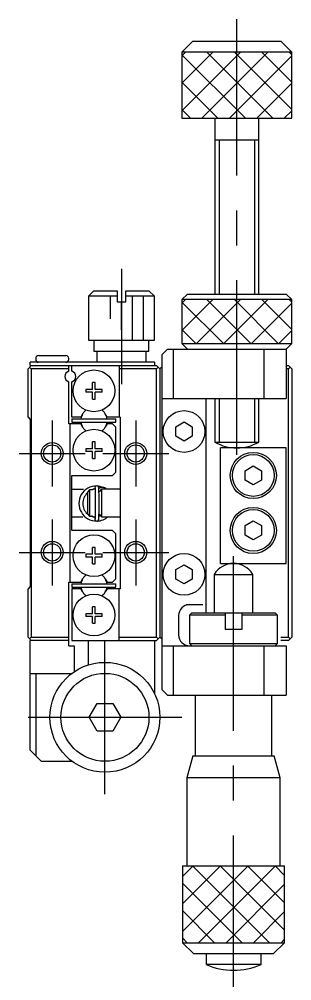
# Model space of a CAD drawing. Extents: x -1 to 321, y -8 to 204.
# Drawn here: x -0.8 to 24, y 63.6 to 151 of the extents above; entities that cross this region are included whole.
import ezdxf

# ---------------------------------------------------------------- set-up
doc = ezdxf.new("R2010")
doc.units = 0
doc.header["$LTSCALE"] = 0.5
doc.linetypes.add('CENTER', pattern=[50.8, 31.75, -6.35, 6.35, -6.35])
for name, color, linetype in [('MSM_CENTER', 1, 'CENTER'), ('MSM_CONTINUOUS', 7, 'CONTINUOUS'), ('MSM_NARROW', 5, 'CONTINUOUS')]:
    doc.layers.add(name, color=color, linetype=linetype)

msp = doc.modelspace()

# ---------------------------------------------------------------- linework, layer by layer
at = {"layer": 'MSM_CENTER'}
for p, q in [((19, 111.402447), (19, 151.022036)), ((8.5, 128.322036), (8.5, 117.822036)), ((2.2, 114.522036), (2.2, 108.522036)), ((9.8, 114.522036), (9.8, 108.522036)), ((-0.8, 111.522036), (5.2, 111.522036)), ((6.8, 111.522036), (12.8, 111.522036)), ((2.2, 105.522036), (2.2, 99.522036)), ((9.8, 105.522036), (9.8, 99.522036)), ((-0.8, 102.522036), (5.2, 102.522036)), ((6.8, 102.522036), (12.8, 102.522036)), ((18.7, 60.902447), (18.7, 102.402646)), ((7, 80.522036), (7, 94.522036)), ((0, 87.522036), (14, 87.522036))]:
    msp.add_line(p, q, dxfattribs=at)
at = {"layer": 'MSM_CONTINUOUS'}
for p, q in [((15, 149.022036), (14, 148.022036)), ((15, 149.022036), (23, 149.022036)), ((24, 148.022036), (23, 149.022036)), ((24, 148.022036), (14, 148.022036)), ((14, 148.022036), (14, 142.022036)), ((23.775082, 148.022036), (24, 147.797119)), ((24, 142.022036), (24, 148.022036)), ((14, 142.022036), (24, 142.022036)), ((17, 142.022036), (17, 126.022036)), ((21, 126.022036), (21, 142.022036)), ((17, 140.057934), (21, 140.057934)), ((6, 126.322036), (5.5, 125.822036)), ((6, 126.322036), (8.1, 126.322036)), ((8.1, 126.322036), (8.1, 125.322036)), ((8.9, 126.322036), (11, 126.322036)), ((8.9, 125.322036), (8.9, 126.322036)), ((11.5, 125.822036), (11, 126.322036)), ((14.5, 126.022036), (14, 125.522036)), ((14.5, 126.022036), (23.5, 126.022036)), ((24, 125.522036), (23.5, 126.022036)), ((5.5, 125.822036), (5.5, 121.822036)), ((8.1, 125.822036), (5.5, 125.822036)), ((8.1, 125.322036), (8.9, 125.322036)), ((11.5, 125.822036), (8.9, 125.822036)), ((11.5, 121.822036), (11.5, 125.822036)), ((14, 125.522036), (14, 121.522036)), ((24, 125.522036), (14, 125.522036)), ((24, 121.522036), (24, 125.522036)), ((5.5, 121.822036), (11.5, 121.822036)), ((6, 121.822036), (6, 120.822036)), ((11, 120.822036), (11, 121.822036)), ((6, 120.822036), (11, 120.822036)), ((6.25, 120.822036), (6.25, 119.822036)), ((10.75, 119.822036), (10.75, 120.822036)), ((12.7, 121.022036), (12.2, 120.522036)), ((12.7, 121.022036), (23.5, 121.022036)), ((13.2, 121.022036), (13.2, 116.522036)), ((14, 121.522036), (24, 121.522036)), ((14, 121.522036), (14.5, 121.022036)), ((21.5, 116.522036), (21.5, 121.022036)), ((23.5, 121.022036), (24, 121.522036)), ((23.5, 121.022036), (23.5, 116.522036)), ((0.7, 120.172036), (0.7, 120.072036)), ((0.95, 120.422036), (3.45, 120.422036)), ((3.7, 120.072036), (3.7, 120.172036)), ((12.2, 90.022036), (12.2, 120.522036)), ((0, 119.222036), (0.3, 119.522036)), ((0, 114.822036), (0, 119.222036)), ((0.3, 119.222036), (0.15, 119.372036)), ((0.2, 119.522036), (0.2, 119.822036)), ((11.5, 119.822036), (0.2, 119.822036)), ((0.2, 119.522036), (11.7, 119.522036)), ((0.3, 119.222036), (0.3, 94.822036)), ((3.7, 119.222036), (0.3, 119.222036)), ((3.7, 118.999006), (3.7, 119.522036)), ((4, 118.999006), (4, 119.522036)), ((8.3, 119.522036), (8.3, 114.822036)), ((11.7, 119.222036), (8.3, 119.222036)), ((11.5, 119.822036), (11.5, 119.522036)), ((11.7, 119.522036), (12, 119.222036)), ((11.85, 119.372036), (11.7, 119.222036)), ((11.7, 94.822036), (11.7, 119.222036)), ((12, 119.222036), (12.2, 119.422036)), ((12, 119.222036), (12, 94.822036)), ((12.2, 119.322036), (12.15, 119.372036)), ((23.5, 119.522036), (23.7, 119.522036)), ((23.7, 119.222036), (23.5, 119.222036)), ((23.7, 119.522036), (24, 119.222036)), ((23.85, 119.372036), (23.7, 119.222036)), ((23.7, 94.822036), (23.7, 119.222036)), ((24, 119.222036), (24, 94.822036)), ((3.7, 114.222036), (3.7, 118.045066)), ((4, 114.822036), (4, 118.045066)), ((5.875, 117.347036), (5.25, 117.347036)), ((5.25, 117.347036), (5.25, 117.097036)), ((5.875, 117.347036), (5.875, 117.972036)), ((6.125, 117.972036), (5.875, 117.972036)), ((6.125, 117.347036), (6.125, 117.972036)), ((6.75, 117.347036), (6.125, 117.347036)), ((6.75, 117.097036), (6.75, 117.347036)), ((5.875, 117.097036), (5.25, 117.097036)), ((5.875, 116.472036), (5.875, 117.097036)), ((5.875, 116.472036), (6.125, 116.472036)), ((6.125, 116.472036), (6.125, 117.097036)), ((6.75, 117.097036), (6.125, 117.097036)), ((12.2, 116.522036), (23.5, 116.522036)), ((16.2, 97.022036), (16.2, 116.522036)), ((17, 116.522036), (17, 112.557934)), ((21, 112.557934), (21, 116.522036)), ((0, 114.822036), (0.2, 114.622036)), ((0.2, 114.622036), (0.2, 99.422036)), ((4.798534, 114.822036), (4, 114.822036)), ((4, 114.672036), (8, 114.672036)), ((4, 114.672036), (4, 114.372036)), ((4.968996, 115.117286), (4.798534, 114.822036)), ((7.201465, 114.822036), (7.031003, 115.117286)), ((8.4, 114.822036), (7.201465, 114.822036)), ((8, 114.372036), (8, 114.672036)), ((8.4, 114.822036), (8.4, 99.222036)), ((4.798534, 114.222036), (3.7, 114.222036)), ((3.8, 114.222036), (3.8, 99.822036)), ((4, 114.372036), (8, 114.372036)), ((4.968996, 113.926786), (4.798534, 114.222036)), ((7.201465, 114.222036), (7.031003, 113.926786)), ((7.7, 114.222036), (7.201465, 114.222036)), ((8, 113.922036), (7.7, 114.222036)), ((8, 109.822036), (8, 113.922036)), ((13.45, 113.955049), (14.2, 114.388061)), ((13.45, 113.089023), (13.45, 113.955049)), ((14.2, 114.388061), (14.95, 113.955049)), ((14.95, 113.955049), (14.95, 113.089023)), ((14.2, 112.656011), (13.45, 113.089023)), ((14.95, 113.089023), (14.2, 112.656011)), ((5.875, 111.947036), (5.875, 112.572036)), ((6.125, 112.572036), (5.875, 112.572036)), ((6.125, 111.947036), (6.125, 112.572036)), ((17, 112.557934), (21, 112.557934)), ((17.5, 101.522036), (17.5, 112.022036)), ((23.5, 112.022036), (17.5, 112.022036)), ((23.5, 101.522036), (23.5, 112.022036)), ((5.25, 111.947036), (5.25, 111.697036)), ((5.875, 111.947036), (5.25, 111.947036)), ((5.875, 111.697036), (5.25, 111.697036)), ((5.875, 111.072036), (5.875, 111.697036)), ((6.75, 111.947036), (6.125, 111.947036)), ((6.75, 111.697036), (6.125, 111.697036)), ((6.125, 111.072036), (6.125, 111.697036)), ((6.75, 111.697036), (6.75, 111.947036)), ((5.875, 111.072036), (6.125, 111.072036)), ((19.75, 109.955049), (20.5, 110.388061)), ((20.5, 110.388061), (21.25, 109.955049)), ((4, 104.522036), (4, 109.522036)), ((4, 109.522036), (7.7, 109.522036)), ((7.7, 109.522036), (8, 109.822036)), ((19.75, 109.089023), (19.75, 109.955049)), ((21.25, 109.955049), (21.25, 109.089023)), ((6.11141, 108.475481), (6.087035, 108.352284)), ((6.180578, 108.549033), (6.11141, 108.475481)), ((6.279754, 108.572365), (6.180578, 108.549033)), ((6.376559, 108.535597), (6.279754, 108.572365)), ((6.984844, 108.381994), (6.295189, 108.570771)), ((6.435439, 108.452588), (6.376559, 108.535597)), ((20.5, 108.656011), (19.75, 109.089023)), ((21.25, 109.089023), (20.5, 108.656011)), ((5.054233, 108.252036), (4, 108.252036)), ((5.6, 108.222036), (5.4, 108.011986)), ((5.4, 108.011986), (5.4, 106.032087)), ((5.6, 108.222036), (5.6, 105.822036)), ((5.9, 108.222036), (5.6, 108.222036)), ((6.1, 108.272036), (5.9, 108.272036)), ((5.9, 108.272036), (5.9, 108.222036)), ((6.087035, 108.352284), (6.083288, 108.272271)), ((6.09838, 108.362547), (6.09838, 105.582892)), ((6.1, 108.272036), (6.1, 105.772036)), ((6.103838, 108.268197), (6.1, 108.272036)), ((6.462561, 108.367368), (6.449517, 108.361235)), ((6.7, 108.272036), (6.460272, 108.032308)), ((6.493286, 108.380498), (6.462561, 108.367368)), ((6.524618, 108.392077), (6.493286, 108.380498)), ((6.556482, 108.402079), (6.524618, 108.392077)), ((6.588799, 108.410478), (6.556482, 108.402079)), ((6.621489, 108.417255), (6.588799, 108.410478)), ((6.654473, 108.422392), (6.621489, 108.417255)), ((6.687668, 108.425877), (6.654473, 108.422392)), ((6.720994, 108.427703), (6.687668, 108.425877)), ((6.7, 108.272036), (6.7, 105.772036)), ((8.4, 108.272036), (6.7, 108.272036)), ((6.754369, 108.427863), (6.720994, 108.427703)), ((6.787711, 108.426358), (6.754369, 108.427863)), ((6.820938, 108.423191), (6.787711, 108.426358)), ((6.853968, 108.41837), (6.820938, 108.423191)), ((6.88672, 108.411907), (6.853968, 108.41837)), ((6.919114, 108.403817), (6.88672, 108.411907)), ((6.95107, 108.394119), (6.919114, 108.403817)), ((6.982509, 108.382837), (6.95107, 108.394119)), ((7.013354, 108.369998), (6.982509, 108.382837)), ((7.043528, 108.355634), (7.013354, 108.369998)), ((7.072955, 108.339781), (7.043528, 108.355634)), ((7.100076, 108.323424), (7.072955, 108.339781)), ((7.085223, 108.278806), (7.081812, 108.272036)), ((7.088331, 108.28518), (7.085223, 108.278806)), ((7.091125, 108.291135), (7.088331, 108.28518)), ((7.093592, 108.296647), (7.091125, 108.291135)), ((7.103783, 108.316973), (7.092478, 108.272077)), ((7.095724, 108.301695), (7.093592, 108.296647)), ((7.097512, 108.30626), (7.095724, 108.301695)), ((7.09895, 108.310324), (7.097512, 108.30626)), ((7.100033, 108.313872), (7.09895, 108.310324)), ((7.099132, 108.323701), (7.099917, 108.323513)), ((7.099917, 108.323513), (7.100512, 108.323024)), ((7.100595, 108.316124), (7.100033, 108.313872)), ((7.100512, 108.323024), (7.100915, 108.322236)), ((7.100964, 108.31809), (7.100595, 108.316124)), ((7.100915, 108.322236), (7.101125, 108.321149)), ((7.101141, 108.319766), (7.100964, 108.31809)), ((7.101125, 108.321149), (7.101141, 108.319766)), ((7.161226, 108.272055), (7.107708, 108.308884)), ((5.4, 106.032087), (5.6, 105.822036)), ((6.60458, 105.867334), (6.457943, 105.801622)), ((6.589147, 105.882881), (6.459378, 105.868958)), ((6.461969, 106.010066), (6.7, 105.772036)), ((4, 105.752036), (4.985213, 105.752036)), ((5.6, 105.822036), (5.9, 105.822036)), ((5.901634, 105.768074), (5.747646, 105.821802)), ((5.763284, 105.815321), (5.77, 105.822036)), ((5.777328, 105.821765), (5.777623, 105.809481)), ((5.820273, 105.809257), (5.814108, 105.795898)), ((5.827899, 105.822036), (5.820273, 105.809257)), ((5.9, 105.822036), (5.9, 105.772036)), ((5.9, 105.772036), (6.1, 105.772036)), ((6.0813, 105.731896), (5.901634, 105.768074)), ((5.963707, 105.771907), (5.983442, 105.748215)), ((6.080165, 105.771873), (6.083735, 105.661603)), ((6.083735, 105.661603), (6.089604, 105.557925)), ((6.089604, 105.557925), (6.117545, 105.458769)), ((6.1, 105.772036), (6.107128, 105.779165)), ((6.117545, 105.458769), (6.195827, 105.388531)), ((6.195827, 105.388531), (6.300633, 105.375665)), ((6.300633, 105.375665), (6.393962, 105.425369)), ((6.393962, 105.425369), (6.442008, 105.516959)), ((6.7, 105.772036), (8.4, 105.772036)), ((19.75, 104.955049), (20.5, 105.388061)), ((20.5, 105.388061), (21.25, 104.955049)), ((7.7, 104.522036), (4, 104.522036)), ((8, 104.222036), (7.7, 104.522036)), ((8, 100.122036), (8, 104.222036)), ((19.75, 104.089023), (19.75, 104.955049)), ((20.5, 103.656011), (19.75, 104.089023)), ((21.25, 104.089023), (20.5, 103.656011)), ((21.25, 104.955049), (21.25, 104.089023)), ((5.25, 102.347036), (5.25, 102.097036)), ((5.875, 102.347036), (5.25, 102.347036)), ((5.875, 102.347036), (5.875, 102.972036)), ((6.125, 102.972036), (5.875, 102.972036)), ((6.125, 102.347036), (6.125, 102.972036)), ((6.75, 102.347036), (6.125, 102.347036)), ((6.75, 102.097036), (6.75, 102.347036)), ((5.875, 102.097036), (5.25, 102.097036)), ((5.875, 101.472036), (5.875, 102.097036)), ((5.875, 101.472036), (6.125, 101.472036)), ((6.75, 102.097036), (6.125, 102.097036)), ((6.125, 101.472036), (6.125, 102.097036)), ((17.5, 101.522036), (23.5, 101.522036)), ((13.45, 100.955049), (14.2, 101.388061)), ((13.45, 100.089023), (13.45, 100.955049)), ((14.2, 101.388061), (14.95, 100.955049)), ((14.95, 100.955049), (14.95, 100.089023)), ((3.7, 94.022036), (3.7, 99.822036)), ((3.7, 99.822036), (4.798534, 99.822036)), ((4.798534, 99.822036), (4.968996, 100.117286)), ((7.031003, 100.117286), (7.201465, 99.822036)), ((7.201465, 99.822036), (7.7, 99.822036)), ((7.7, 99.822036), (8, 100.122036)), ((14.2, 99.656011), (13.45, 100.089023)), ((14.95, 100.089023), (14.2, 99.656011)), ((16.95, 100.522036), (16.95, 97.022036)), ((16.95, 100.522036), (20.45, 100.522036)), ((20.45, 97.022036), (20.45, 100.522036)), ((0.2, 99.422036), (0, 99.222036)), ((0, 94.822036), (0, 99.222036)), ((4, 99.672036), (8, 99.672036)), ((4, 99.672036), (4, 99.372036)), ((4, 99.372036), (8, 99.372036)), ((4, 99.222036), (4, 94.522036)), ((4.798534, 99.222036), (4, 99.222036)), ((4.968996, 98.926786), (4.798534, 99.222036)), ((7.201465, 99.222036), (7.031003, 98.926786)), ((8.4, 99.222036), (7.201465, 99.222036)), ((8, 99.372036), (8, 99.672036)), ((8.3, 94.522036), (8.3, 99.222036)), ((5.875, 96.947036), (5.875, 97.572036)), ((6.125, 97.572036), (5.875, 97.572036)), ((6.125, 96.947036), (6.125, 97.572036)), ((14.4, 97.772036), (15.9, 97.772036)), ((5.25, 96.947036), (5.25, 96.697036)), ((5.875, 96.947036), (5.25, 96.947036)), ((5.875, 96.697036), (5.25, 96.697036)), ((5.875, 96.072036), (5.875, 96.697036)), ((6.75, 96.947036), (6.125, 96.947036)), ((6.75, 96.697036), (6.125, 96.697036)), ((6.125, 96.072036), (6.125, 96.697036)), ((6.75, 96.697036), (6.75, 96.947036)), ((13.7, 96.772036), (13.7, 95.022036)), ((14.9, 97.022036), (14.7, 96.822036)), ((17.95, 96.822036), (14.7, 96.822036)), ((14.7, 96.822036), (14.7, 94.222036)), ((14.9, 97.022036), (22.5, 97.022036)), ((17.95, 97.022036), (17.95, 95.522036)), ((19.45, 97.022036), (19.45, 95.522036)), ((22.7, 96.822036), (19.45, 96.822036)), ((22.7, 96.822036), (22.5, 97.022036)), ((22.7, 94.222036), (22.7, 96.822036)), ((5.875, 96.072036), (6.125, 96.072036)), ((19.45, 95.522036), (17.95, 95.522036)), ((0.3, 94.522036), (0, 94.822036)), ((0.15, 94.672036), (0.3, 94.822036)), ((3.7, 94.522036), (0.2, 94.522036)), ((0.2, 84.522036), (0.2, 94.522036)), ((0.3, 94.822036), (3.7, 94.822036)), ((4, 94.522036), (11.7, 94.522036)), ((5.5, 92.291732), (5.5, 94.522036)), ((8.3, 94.822036), (11.7, 94.822036)), ((11.5, 94.522036), (11.5, 89.701486)), ((12, 94.822036), (11.7, 94.522036)), ((11.7, 94.822036), (11.85, 94.672036)), ((12.2, 94.622036), (12, 94.822036)), ((12.15, 94.672036), (12.2, 94.722036)), ((23, 94.822036), (23.7, 94.822036)), ((23.7, 94.522036), (23, 94.522036)), ((24, 94.822036), (23.7, 94.522036)), ((23.7, 94.822036), (23.85, 94.672036)), ((3.7, 94.022036), (4.2, 94.022036)), ((4.2, 94.022036), (4.2, 91.664499)), ((12.2, 94.022036), (23.5, 94.022036)), ((13.2, 94.022036), (13.2, 89.522036)), ((14.7, 94.222036), (22.7, 94.222036)), ((14.7, 94.222036), (14.9, 94.022036)), ((21.5, 89.522036), (21.5, 94.022036)), ((22.5, 94.022036), (22.7, 94.222036)), ((23.5, 94.022036), (23.5, 89.522036)), ((0.2, 91.522036), (4, 91.522036)), ((0.7, 91.522036), (0.7, 84.022036)), ((12.2, 90.022036), (12.7, 89.522036)), ((12.7, 89.522036), (23.5, 89.522036)), ((15.2, 89.522036), (15.2, 84.022036)), ((22.2, 84.022036), (22.2, 89.522036)), ((5.556624, 87.522036), (6.278312, 88.772036)), ((6.278312, 88.772036), (7.721687, 88.772036)), ((7.721687, 88.772036), (8.443375, 87.522036)), ((6.278312, 86.272036), (5.556624, 87.522036)), ((8.443375, 87.522036), (7.721687, 86.272036)), ((7.721687, 86.272036), (6.278312, 86.272036)), ((1.2, 83.522036), (0.2, 84.522036)), ((15, 84.022036), (14.45, 82.022036)), ((15, 84.022036), (22.4, 84.022036)), ((22.95, 82.022036), (22.4, 84.022036)), ((1.2, 83.522036), (4, 83.522036)), ((14.45, 82.022036), (14.45, 74.022036)), ((22.95, 82.022036), (14.45, 82.022036)), ((22.95, 74.022036), (22.95, 82.022036)), ((14.05, 74.022036), (23.35, 74.022036)), ((14.05, 74.022036), (14.05, 67.022036)), ((23.35, 67.022036), (23.35, 74.022036)), ((14.05, 67.022036), (23.35, 67.022036)), ((14.05, 67.022036), (15.05, 66.022036)), ((22.35, 66.022036), (23.35, 67.022036)), ((15.05, 66.022036), (22.35, 66.022036)), ((16.2, 66.022036), (16.2, 65.022036)), ((21.2, 65.022036), (21.2, 66.022036)), ((21.2, 65.022036), (16.2, 65.022036))]:
    msp.add_line(p, q, dxfattribs=at)
for centre, radius in [((6, 117.222036), 1.9), ((14.2, 113.522036), 1.9), ((6, 111.822036), 1.9), ((2.2, 111.522036), 0.7835), ((9.8, 111.522036), 0.7835), ((20.5, 109.522036), 2.1), ((20.5, 109.522036), 1.9), ((20.5, 104.522036), 2.1), ((20.5, 104.522036), 1.9), ((6, 102.222036), 1.9), ((2.2, 102.522036), 0.7835), ((9.8, 102.522036), 0.7835), ((14.2, 100.522036), 1.9), ((6, 96.822036), 1.9), ((7, 87.522036), 5), ((7, 87.522036), 4)]:
    msp.add_circle(centre, radius, dxfattribs=at)
for centre, radius, start, end in [((0.95, 120.172036), 0.25, 90, 180), ((0.95, 120.072036), 0.25, 180, 270), ((3.45, 120.172036), 0.25, 0, 90), ((3.45, 120.072036), 0.25, 270, 0), ((3.85, 118.522036), 0.5, 107.457603, 252.542397), ((3.85, 118.522036), 0.5, 287.457603, 72.542397), ((6.091, 114.429896), 1.32, 128.260088, 134.965001), ((6, 114.522037), 1.1905, 127.543078, 134.642946), ((6, 114.522037), 1.1905, 45.357054, 52.456922), ((5.909, 114.429896), 1.32, 45.034999, 51.739912), ((6, 114.522037), 1.1905, 150, 172.761629), ((6, 114.522036), 1.1905, 135, 150), ((6, 114.522036), 1.1905, 30, 45), ((6, 114.522037), 1.1905, 7.238411, 30), ((6, 114.522037), 1.1905, 187.238411, 210), ((6, 114.522036), 1.1905, 210, 225), ((6, 114.522036), 1.1905, 315, 330), ((6.000009, 114.522033), 1.190491, 329.99989816, 352.76170798), ((6.091, 114.614176), 1.32, 225.034999, 231.739912), ((6, 114.522037), 1.1905, 225.000034, 232.457024), ((6, 114.522037), 1.1905, 307.542976, 314.643568), ((5.909, 114.614176), 1.32, 308.260088, 314.965001), ((19, 116.022036), 4, 240, 300.00001398), ((6.233764, 106.972678), 1.599335, 89.436236, 270.629192), ((6.233739, 106.974281), 1.250326, 131.833987, 228.168466), ((-29.842542, 106.903588), 36.311036, 357.81148381, 2.44493507), ((6.239654, 106.96499), 1.591473, 271.97534, 311.422501), ((18.7, 99.490786), 2.03125, 30.51023741, 149.489763), ((6, 99.522037), 1.1905, 150.000042, 172.761643), ((6, 99.522036), 1.1905, 135, 150), ((6.091, 99.429896), 1.32, 128.260088, 134.965001), ((6, 99.522037), 1.1905, 127.543078, 134.642946), ((6, 99.522037), 1.1905, 44.999966, 52.456922), ((5.909, 99.429896), 1.32, 45.034999, 51.739912), ((6, 99.522036), 1.1905, 30, 45), ((6, 99.522037), 1.1905, 7.238411, 30), ((6, 99.522037), 1.1905, 187.238411, 210.000042), ((6, 99.522036), 1.1905, 210, 225), ((6, 99.522036), 1.1905, 315, 330), ((6.000009, 99.522033), 1.190491, 329.99994016, 352.76170798), ((6.091, 99.614176), 1.32, 225.034999, 231.739912), ((6, 99.522037), 1.1905, 225.000034, 232.457024), ((6, 99.522037), 1.1905, 307.542976, 314.643568), ((5.909, 99.614176), 1.32, 308.260088, 314.965001), ((14.7, 96.772036), 1, 90, 180), ((14.7, 95.022036), 1, 180, 270), ((18.7, 71.022036), 6.5, 247.38013505, 292.619865)]:
    msp.add_arc(centre, radius, start, end, dxfattribs=at)
at = {"layer": 'MSM_NARROW'}
for p, q in [((14, 142.701389), (19.320647, 148.022036)), ((14, 145.201389), (16.820647, 148.022036)), ((14, 147.701389), (14.320647, 148.022036)), ((15.820647, 142.022036), (21.820647, 148.022036)), ((16.275082, 148.022036), (22.275082, 142.022036)), ((18.775082, 148.022036), (24, 142.797119)), ((21.275082, 148.022036), (24, 145.297119)), ((14, 147.797119), (19.775082, 142.022036)), ((18.320647, 142.022036), (24, 147.701389)), ((14, 145.297119), (17.275082, 142.022036)), ((20.820647, 142.022036), (24, 145.201389)), ((14, 142.797119), (14.775082, 142.022036)), ((23.320647, 142.022036), (24, 142.701389)), ((17.379, 140.057934), (17.379, 126.022036)), ((20.621, 140.057934), (20.621, 126.022036)), ((7.5, 123.772036), (7.5, 125.822036)), ((8.5, 122.772036), (8.5, 125.322036)), ((9.5, 121.822036), (9.5, 125.822036)), ((10.5, 121.822036), (10.5, 125.822036)), ((14, 122.701389), (16.820647, 125.522036)), ((14, 125.201389), (14.320647, 125.522036)), ((14, 125.297119), (17.775082, 121.522036)), ((15.320647, 121.522036), (19.320647, 125.522036)), ((16.275082, 125.522036), (20.275082, 121.522036)), ((17.820647, 121.522036), (21.820647, 125.522036)), ((18.775082, 125.522036), (22.775082, 121.522036)), ((20.320647, 121.522036), (24, 125.201389)), ((21.275082, 125.522036), (24, 122.797119)), ((23.775082, 125.522036), (24, 125.297119)), ((14, 122.797119), (15.275082, 121.522036)), ((22.820647, 121.522036), (24, 122.701389)), ((17.379, 116.522036), (17.379, 112.557934)), ((20.621, 116.522036), (20.621, 112.557934)), ((14.05, 68.051389), (20.020647, 74.022036)), ((14.05, 70.551389), (17.520647, 74.022036)), ((14.05, 73.051389), (15.020647, 74.022036)), ((14.975082, 74.022036), (21.975082, 67.022036)), ((15.520647, 67.022036), (22.520647, 74.022036)), ((17.475082, 74.022036), (23.35, 68.147119)), ((19.975082, 74.022036), (23.35, 70.647119)), ((22.475082, 74.022036), (23.35, 73.147119)), ((14.05, 72.447119), (19.475082, 67.022036)), ((18.020647, 67.022036), (23.35, 72.351389)), ((14.05, 69.947119), (16.975082, 67.022036)), ((20.520647, 67.022036), (23.35, 69.851389)), ((14.05, 67.447119), (14.475082, 67.022036)), ((23.020647, 67.022036), (23.35, 67.351389))]:
    msp.add_line(p, q, dxfattribs=at)
for centre in [(2.2, 111.522036), (9.8, 111.522036), (2.2, 102.522036), (9.8, 102.522036)]:
    msp.add_circle(centre, 1, dxfattribs=at)

doc.saveas('drawing.dxf')
